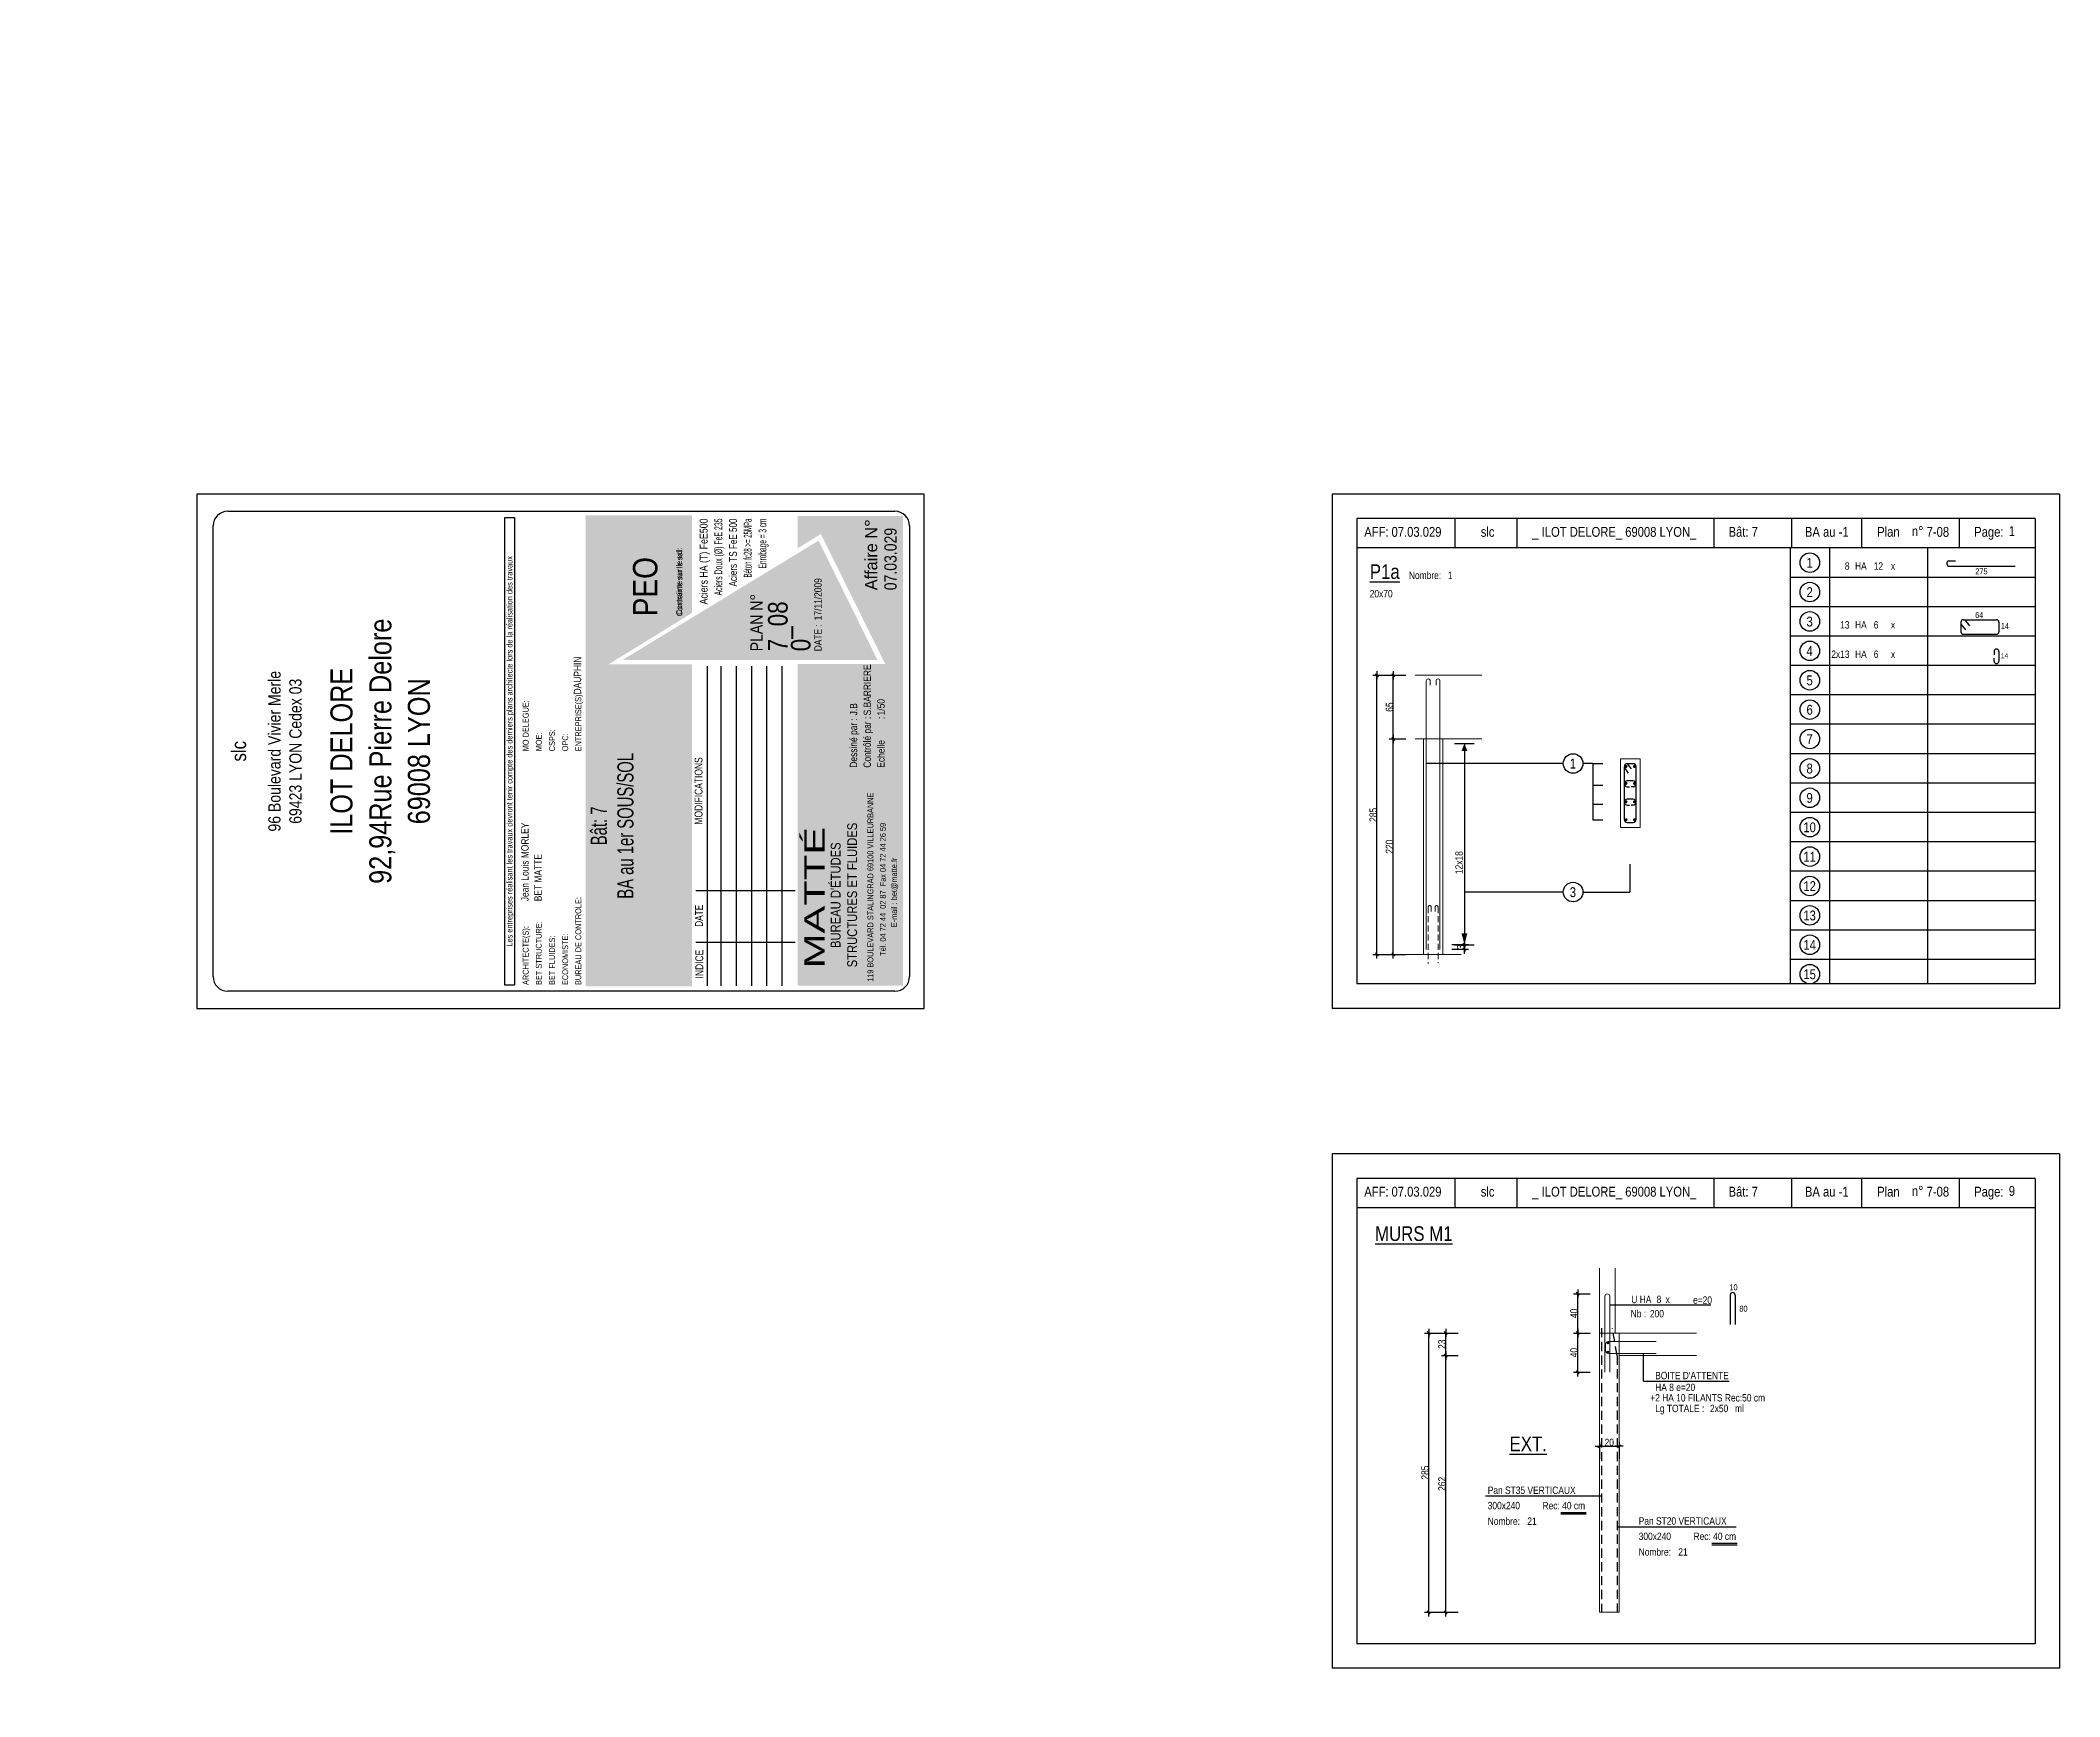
# Model space of a CAD drawing. Header units: metres. Extents: x -9927 to 45032, y -190416 to 12166.
# Drawn here: x -3741 to 382, y -55597 to -52216 of the extents above; entities that cross this region are included whole.
import ezdxf
from ezdxf.enums import TextEntityAlignment as Align

# ---------------------------------------------------------------- set-up
doc = ezdxf.new("R2010")
doc.units = ezdxf.units.M
doc.header["$PDMODE"] = 65
doc.linetypes.add('CACHE2', pattern=[0.1875, 0.125, -0.0625])
doc.layers.add('01_Cad_1', color=5, linetype='Continuous', lineweight=0)
for name, color, linetype in [('01_cartouche', 7, 'Continuous'), ('01_cote_gen', 4, 'Continuous'), ('01_fenetres', 171, 'Continuous'), ('01_linteaux', 3, 'Continuous'), ('01_poch_murs', 251, 'Continuous'), ('01_sem', 42, 'Continuous'), ('01_texte', 230, 'Continuous'), ('AA_COTES', 2, 'Continuous')]:
    doc.layers.add(name, color=color, linetype=linetype)
doc.styles.add('cartouche', font='ARIALN.TTF', dxfattribs={"width": 0.01})
doc.styles.add('STYLE2', font='ARIALN.TTF')
doc.styles.add('stylemattecart', font='ARIALN.TTF')
doc.dimstyles.new('JB25', dxfattribs={"dimscale": 0.1, "dimtxt": 150, "dimasz": 17, "dimexe": 0.1, "dimexo": 0.1, "dimgap": 0.09, "dimtad": 1, "dimdec": 1, "dimlfac": 0.5, "dimdsep": 46, "dimtxsty": 'STYLE2', "dimblk1": 'BOND_G', "dimblk2": 'BOND_D', "dimsah": 1, "dimcen": 1.5, "dimdle": 0.01, "dimse1": 1, "dimse2": 1, "dimclrd": 4, "dimclre": 2, "dimclrt": 5, "dimadec": 0, "dimazin": 0, "dimtfac": 2.333333, "dimtdec": 1, "dimtix": 1, "dimtmove": 2, "dimatfit": 3, "dimldrblk": 'BOND_G', "dimfxl": 1, "dimtolj": 1, "dimtzin": 0, "dimarcsym": 0})

# ---------------------------------------------------------------- blocks, each defined once
blk = doc.blocks.new('cartouche')
at = {"layer": '01_cartouche', "linetype": 'Continuous'}
h = blk.add_hatch(color=9, dxfattribs=at)
h.dxf.hatch_style = 2
h.paths.add_polyline_path([(201.29, 138.27), (9.04, 138.27), (9.04, 94.77), (140.54, 94.77), (140.54, 128.83), (161.5, 94.77), (201.29, 94.77)])
h.paths.add_polyline_path([(19.8, 134.02), (128.42, 134.02), (128.42, 99.69), (19.8, 99.69)], flags=24)
h.paths.add_polyline_path([(165.21, 118.17), (189.01, 118.17), (189.01, 121.77), (165.21, 121.77)], flags=24)
h.paths.add_polyline_path([(165.06, 121.95), (188.85, 121.95), (188.85, 125.55), (165.06, 125.55)], flags=24)
h.paths.add_polyline_path([(164.75, 124.99), (197.04, 124.99), (197.04, 130.47), (164.75, 130.47)], flags=24)
h.paths.add_polyline_path([(164.75, 129.38), (192.99, 129.38), (192.99, 134.86), (164.75, 134.86)], flags=24)
h = blk.add_hatch(color=1, dxfattribs=at)
h.dxf.hatch_style = 2
h.paths.add_polyline_path([(142.31, 123.14), (142.31, 19.11), (190.98, 43.16)])
h.paths.add_polyline_path([(146.22, 52.87), (171.84, 53.08), (171.77, 60.71), (146.16, 60.49)], flags=24)
h.paths.add_polyline_path([(144.69, 40.51), (195.97, 40.77), (195.9, 53.02), (144.63, 52.76)], flags=9)
h = blk.add_hatch(color=8, dxfattribs=at)
h.dxf.hatch_style = 2
h.paths.add_polyline_path([(201, 51.7), (187.86, 51.7), (193.68, 42.22), (140.58, 15.92), (140.58, 51.7), (9.32, 51.7), (9.32, 8.73), (201, 8.73)])
h.paths.add_polyline_path([(169.59, 17.82), (198.01, 17.82), (198.01, 25.58), (169.59, 25.58)], flags=24)
h.paths.add_polyline_path([(10.14, 40.21), (82.44, 40.21), (82.44, 9.41), (10.14, 9.41)], flags=24)
h.paths.add_polyline_path([(14.34, 38.67), (123, 38.67), (123, 50.97), (14.34, 50.97)], flags=24)
h.paths.add_polyline_path([(98.01, 27.1), (109.04, 27.1), (109.04, 33.28), (98.01, 33.28)], flags=24)
h.paths.add_polyline_path([(169.36, 10.06), (198.67, 10.06), (198.67, 17.72), (169.36, 17.72)], flags=24)
h.paths.add_polyline_path([(118.58, 11.01), (129.52, 11.01), (129.52, 17.19), (118.58, 17.19)], flags=24)
h.paths.add_polyline_path([(118.24, 18.53), (129.18, 18.53), (129.18, 24.71), (118.24, 24.71)], flags=24)
h.paths.add_polyline_path([(98.45, 11.06), (110.22, 11.06), (110.22, 17.24), (98.45, 17.24)], flags=24)
h.paths.add_polyline_path([(99.88, 18.73), (110.33, 18.73), (110.33, 24.92), (99.88, 24.92)], flags=24)
h.paths.add_polyline_path([(118.01, 34.5), (128.35, 34.5), (128.35, 40.68), (118.01, 40.68)], flags=24)
h.paths.add_polyline_path([(100.48, 35), (109.87, 35), (109.87, 41.18), (100.48, 41.18)], flags=24)
h.paths.add_polyline_path([(97.54, 42.76), (110.14, 42.76), (110.14, 48.95), (97.54, 48.95)], flags=8)
h.paths.add_polyline_path([(118.28, 42.6), (127.74, 42.6), (127.74, 48.79), (118.28, 48.79)], flags=24)
h.paths.add_polyline_path([(118.47, 26.69), (128.92, 26.69), (128.92, 32.87), (118.47, 32.87)], flags=24)
for p, q in [((210, 297), (0, 297)), ((0, 297), (0, 0)), ((210, 0), (210, 297)), ((0, 0), (210, 0))]:
    blk.add_line(p, q, dxfattribs=at)
at = {"layer": '01_cartouche', "color": 7, "linetype": 'Continuous'}
for p, q in [((13, 290.4), (197, 290.4)), ((7, 12), (7, 284.4)), ((203, 284.4), (203, 58.41)), ((203, 58.41), (203, 12)), ((197, 6), (13, 6))]:
    blk.add_line(p, q, dxfattribs=at)
at = {"layer": '01_cartouche', "color": 7}
for p, q in [((9.57, 171.27), (200.39, 171.27)), ((9.57, 167.28), (9.57, 171.27)), ((200.39, 167.28), (9.57, 167.28)), ((200.39, 171.27), (200.39, 167.28))]:
    blk.add_line(p, q, dxfattribs=at)
at = {"layer": '01_cartouche', "color": 8}
for p, q in [((27.07, 93.32), (27.07, 52.64)), ((48.19, 93.32), (48.19, 52.64)), ((9.29, 88.46), (139.8, 88.46)), ((9.29, 82.88), (139.8, 82.88)), ((9.29, 76.66), (139.8, 76.66)), ((9.29, 70.44), (139.8, 70.44)), ((9.29, 64.22), (139.8, 64.22)), ((9.29, 58), (139.8, 58))]:
    blk.add_line(p, q, dxfattribs=at)
at = {"layer": '01_cartouche', "color": 7, "linetype": 'Continuous'}
for centre, start, end in [((13, 284.4), 90, 180), ((197, 284.4), 0, 90), ((13, 12), 180, 270), ((197, 12), 270, 0)]:
    blk.add_arc(centre, 6, start, end, dxfattribs=at)
at = {"layer": '01_cartouche', "color": 7, "style": 'stylemattecart'}
blk.add_text('Les entreprises réalisant les travaux devront tenir compte des derniers plans architecte lors de la réalisation des travaux', height=2.4, dxfattribs=at).set_placement((104.98, 169.35), align=Align.MIDDLE_CENTER)
at = {"layer": '01_cartouche', "color": 8, "style": 'cartouche'}
for s, p in [('ARCHITECTE(S):', (9.57, 161.54)), ('BET STRUCTURE:', (9.57, 156.19)), ('MO DELEGUE:', (104.98, 161.54)), ('MOE:', (104.98, 156.19)), ('BET FLUIDES:', (9.57, 150.78)), ('CSPS:', (104.98, 150.78)), ('ECONOMISTE:', (9.57, 145.42)), ('BUREAU DE CONTROLE:', (9.57, 140.07)), ('OPC:', (104.98, 145.42)), ('ENTREPRISE(S):', (104.98, 140.07))]:
    blk.add_text(s, height=2.4, dxfattribs=at).set_placement(p)
at = {"layer": '01_cartouche', "color": 7, "style": 'stylemattecart'}
for s, height, p in [('Contrainte sur le sol:', 2.4, (160.09, 98.75)), ('Contrainte sur le sol:', 2.4, (160.7, 98.88)), ('Contrôlé par :', 3, (98.29, 21.79)), ('Dessiné par :', 3, (98.29, 27.4)), ('119 BOULEVARD STALINGRAD 69100 VILLEURBANNE', 2.4, (10.85, 20.77)), ('Tél. 04 72 44  02 87  Fax 04 72 44 26 59', 2.4, (21.47, 15.69)), ('Echelle         :', 3, (98.29, 16.17)), ('E-mail : bet@matte.fr', 2.4, (33.15, 11.11))]:
    blk.add_text(s, height=height, dxfattribs=at).set_placement(p)
for s, height, width, p, p2 in [('INDICE', 3.2, 0.941138, (12.26, 90.26), (23.95, 90.26)), ('DATE', 3.2, 0.922192, (33.32, 90.4), (42.33, 90.4)), ('MODIFICATIONS', 3.2, 0.943218, (75.07, 90.56), (102.54, 90.56)), ('Aciers HA (T) FeE500', 3.2, 0.978863, (164.93, 88.47), (200.02, 88.47)), ('Aciers Doux (Ø) FeE 235', 3.2, 0.76709, (168.61, 82.47), (200.02, 82.47)), ('Aciers TS FeE 500', 3.2, 0.901377, (172.29, 76.47), (200.02, 76.47)), ('Béton fc28 >= 25MPa', 3.2, 0.678142, (175.97, 70.47), (200.02, 70.47)), ('Enrobage = 3 cm', 3.2, 0.726904, (179.65, 64.47), (200.02, 64.47)), ('Affaire N°', 5, 1.15762, (170.75, 19.2), (199.77, 19.2))]:
    blk.add_text(s, height=height, dxfattribs=dict(at, width=width)).set_placement(p, p2, align=Align.FIT)
at = {"layer": '01_cartouche', "color": 255, "style": 'stylemattecart'}
for s, height, p in [('PLAN N°', 5, (145.81, 66)), ('DATE :', 3, (145.81, 41.88)), ("BUREAU D'ÉTUDES", 4, (24.67, 34.17)), ('STRUCTURES ET FLUIDES', 4, (16.78, 27.43))]:
    blk.add_text(s, height=height, dxfattribs=at).set_placement(p)
at = {"layer": '01_cartouche', "color": 255, "style": 'stylemattecart', "width": 1.812358}
blk.add_text('MATTÉ', height=8.2, dxfattribs=at).set_placement((16.39, 40.72), (74.09, 40.72), align=Align.FIT)
at = {"layer": '01_cartouche', "color": 7, "style": 'stylemattecart'}
for tag, height, p in [('NOMCLIENT', 6, (105, 279.92)), ('ADRESSE1CLIENT', 5, (105, 265.34)), ('ADRESSE2CLIENT', 5, (104.99, 256.77)), ('NOMAFFAIRE1', 9, (104.99, 237.97)), ('NOMAFFAIRE2', 9, (104.99, 222.09)), ('NOMAFFAIRE3', 9, (104.98, 206.35)), ('ADRESSE2AFFAIRE', 4, (104.98, 179.38)), ('ADRESSE1AFFAIRE', 4, (104.98, 186.2)), ('INDICE-A', 3, (18.18, 85.67)), ('DATE-A', 3, (37.63, 85.67)), ('INDICE-C', 3, (18.18, 73.87)), ('INDICE-B', 3, (18.18, 80.1)), ('DATE-C', 3, (37.63, 73.87)), ('DATE-B', 3, (37.63, 80.1)), ('INDICE-D', 3, (18.18, 67.65)), ('DATE-D', 3, (37.63, 67.65)), ('INDICE-E', 3, (18.18, 61.43)), ('DATE-E', 3, (37.63, 61.43)), ('INDICE-F', 3, (18.18, 55.21)), ('DATE-F', 3, (37.63, 55.21))]:
    blk.add_attdef(tag, text='', height=height, dxfattribs=at).set_placement(p, align=Align.MIDDLE_CENTER)
for tag, height, p in [('NOMARCHI', 3, (43.77, 160.66)), ('BETSTRUCTURE', 3, (43.77, 155.31)), ('MODEL', 3, (128.21, 160.66)), ('MOE', 3, (128.21, 155.31)), ('BETFLUIDES', 3, (43.77, 149.9)), ('ECONOMISTE', 3, (43.77, 144.54)), ('OPC', 3, (128.21, 144.54)), ('CSPS', 3, (128.21, 149.9)), ('BDC', 3, (43.77, 139.19)), ('NOMENTREPRISE', 3, (128.21, 139.19)), ('NUMBAT', 5.4, (160.09, 122.94)), ('PHASE', 10, (160.09, 105.94)), ('CONT-SOL', 2.4, (186, 98.05)), ('NOMDESS', 3, (119.64, 26.46)), ('NOMING', 3, (119.64, 20.85)), ('ECH', 3, (119.64, 15.27)), ('NUMAFF', 5, (170.73, 9.78))]:
    blk.add_attdef(tag, text='', height=height, dxfattribs=at).set_placement(p, align=Align.BOTTOM_LEFT)
at = {"layer": '01_cartouche', "color": 7, "style": 'stylemattecart', "width": 0.8}
for tag, p in [('TITRTEPLAN1', (74.54, 132.91)), ('TITRTEPLAN2', (74.54, 122.03)), ('TITRTEPLAN3', (74.54, 111.2)), ('TITRTEPLAN4', (74.54, 100.28))]:
    blk.add_attdef(tag, text='', height=6.6, dxfattribs=at).set_placement(p, align=Align.MIDDLE_CENTER)
at = {"layer": '01_cartouche', "color": 7, "style": 'stylemattecart'}
for tag, p in [('MODIF-A', (49.48, 85.67)), ('MODIF-B', (49.48, 80.1)), ('MODIF-C', (49.48, 73.87)), ('MODIF-D', (49.48, 67.65)), ('MODIF-E', (49.48, 61.43)), ('MODIF-F', (49.48, 55.21))]:
    blk.add_attdef(tag, text='', height=3, dxfattribs=at).set_placement(p, align=Align.MIDDLE_LEFT)
at = {"layer": '01_cartouche', "color": 255, "style": 'stylemattecart'}
for tag, height, p in [('N°PLAN', 8, (145.81, 53.39)), ('IND-PLAN', 8, (145.81, 44.06)), ('DATEPLAN', 3, (158.46, 40.99))]:
    blk.add_attdef(tag, text='', height=height, dxfattribs=at).set_placement(p, align=Align.BOTTOM_LEFT)
blk = doc.blocks.new('BOND_G')
at = {"layer": 'AA_COTES', "color": 0}
for p, q in [((5, 0), (-5, 0)), ((1.8, 1.8), (-1.8, -1.8)), ((0, -5), (0, 15))]:
    blk.add_line(p, q, dxfattribs=at)
blk = doc.blocks.new('BOND_D')
at = {"layer": 'AA_COTES', "color": 0}
for p, q in [((5, 0), (-5, 0)), ((-1.8, -1.8), (1.8, 1.8)), ((0, 5), (0, -15))]:
    blk.add_line(p, q, dxfattribs=at)
blk = doc.blocks.new('*D560')
at = {"layer": '01_cote_gen', "color": 4, "linetype": 'Continuous', "lineweight": -2, "transparency": 16777216}
blk.add_line((-1012.2, -54080.1), (-1012.2, -53513.5), dxfattribs=at)
at = {"layer": 'DEFPOINTS', "color": 0, "linetype": 'Continuous', "lineweight": 0, "transparency": 16777216}
for p in [(-1012.2, -53511.8), (-877.5, -53511.8), (-917.5, -54081.8)]:
    blk.add_point(p, dxfattribs=at)
at = {"layer": '01_cote_gen', "color": 4, "linetype": 'Continuous', "lineweight": -2, "transparency": 16777216, "xscale": 1.7, "yscale": 1.7, "zscale": 1.7}
for name, p, rotation in [('BOND_D', (-1012.2, -53511.8), 90), ('BOND_G', (-1012.2, -54081.8), 270)]:
    blk.add_blockref(name, p, dxfattribs=dict(at, rotation=rotation))
at = {"layer": '01_cote_gen', "color": 5, "linetype": 'Continuous', "lineweight": 0, "transparency": 16777216, "insert": (-1019.9, -53796.8), "char_height": 15, "attachment_point": 5, "rotation": 90, "style": 'STYLE2'}
blk.add_mtext('\\A1;285', dxfattribs=at)
blk = doc.blocks.new('*D561')
at = {"layer": '01_cote_gen', "color": 4, "linetype": 'Continuous', "lineweight": -2, "transparency": 16777216}
blk.add_line((-979, -53640.1), (-979, -53513.5), dxfattribs=at)
at = {"layer": 'DEFPOINTS', "color": 0, "linetype": 'Continuous', "lineweight": 0, "transparency": 16777216}
for p in [(-979, -53511.8), (-830.8, -53511.8), (-821.7, -53641.8)]:
    blk.add_point(p, dxfattribs=at)
at = {"layer": '01_cote_gen', "color": 4, "linetype": 'Continuous', "lineweight": -2, "transparency": 16777216, "xscale": 1.7, "yscale": 1.7, "zscale": 1.7}
for name, p, rotation in [('BOND_D', (-979, -53511.8), 90), ('BOND_G', (-979, -53641.8), 270)]:
    blk.add_blockref(name, p, dxfattribs=dict(at, rotation=rotation))
at = {"layer": '01_cote_gen', "color": 5, "linetype": 'Continuous', "lineweight": 0, "transparency": 16777216, "insert": (-986.7, -53576.8), "char_height": 15, "attachment_point": 5, "rotation": 90, "style": 'STYLE2'}
blk.add_mtext('\\A1;65', dxfattribs=at)
blk = doc.blocks.new('*D562')
at = {"layer": '01_cote_gen', "color": 4, "linetype": 'Continuous', "lineweight": -2, "transparency": 16777216}
blk.add_line((-979, -54080.1), (-979, -53643.5), dxfattribs=at)
at = {"layer": 'DEFPOINTS', "color": 0, "linetype": 'Continuous', "lineweight": 0, "transparency": 16777216}
for p in [(-979, -53641.8), (-970.5, -53641.8), (-960.9, -54081.8)]:
    blk.add_point(p, dxfattribs=at)
at = {"layer": '01_cote_gen', "color": 4, "linetype": 'Continuous', "lineweight": -2, "transparency": 16777216, "xscale": 1.7, "yscale": 1.7, "zscale": 1.7}
for name, p, rotation in [('BOND_D', (-979, -53641.8), 90), ('BOND_G', (-979, -54081.8), 270)]:
    blk.add_blockref(name, p, dxfattribs=dict(at, rotation=rotation))
at = {"layer": '01_cote_gen', "color": 5, "linetype": 'Continuous', "lineweight": 0, "transparency": 16777216, "insert": (-986.7, -53861.8), "char_height": 15, "attachment_point": 5, "rotation": 90, "style": 'STYLE2'}
blk.add_mtext('\\A1;220', dxfattribs=at)
blk = doc.blocks.new('*D563')
at = {"layer": '01_cote_gen', "color": 4, "linetype": 'Continuous', "lineweight": -2, "transparency": 16777216}
blk.add_line((-833.6, -54063.5), (-833.6, -54070.1), dxfattribs=at)
at = {"layer": 'DEFPOINTS', "color": 0, "linetype": 'Continuous', "lineweight": 0, "transparency": 16777216}
for p in [(-883.5, -54071.8), (-840.4, -54061.8), (-833.6, -54071.8)]:
    blk.add_point(p, dxfattribs=at)
at = {"layer": '01_cote_gen', "color": 4, "linetype": 'Continuous', "lineweight": -2, "transparency": 16777216, "xscale": 1.7, "yscale": 1.7, "zscale": 1.7}
for name, p, rotation in [('BOND_G', (-833.6, -54061.8), 90), ('BOND_D', (-833.6, -54071.8), 270)]:
    blk.add_blockref(name, p, dxfattribs=dict(at, rotation=rotation))
at = {"layer": '01_cote_gen', "color": 5, "linetype": 'Continuous', "lineweight": 0, "transparency": 16777216, "insert": (-841.3, -54066.8), "char_height": 15, "attachment_point": 5, "rotation": 90, "style": 'STYLE2'}
blk.add_mtext('\\A1;3', dxfattribs=at)
blk = doc.blocks.new('*D585')
at = {"layer": '01_cote_gen', "color": 4, "linetype": 'Continuous', "lineweight": -2, "transparency": 16777216}
blk.add_line((-602.3, -54852.8), (-602.3, -54776.2), dxfattribs=at)
at = {"layer": 'DEFPOINTS', "color": 0, "linetype": 'Continuous', "lineweight": 0, "transparency": 16777216}
for p in [(-602.3, -54774.5), (-514.7, -54774.5), (-518.7, -54854.5)]:
    blk.add_point(p, dxfattribs=at)
at = {"layer": '01_cote_gen', "color": 4, "linetype": 'Continuous', "lineweight": -2, "transparency": 16777216, "xscale": 1.7, "yscale": 1.7, "zscale": 1.7}
for name, p, rotation in [('BOND_D', (-602.3, -54774.5), 90), ('BOND_G', (-602.3, -54854.5), 270)]:
    blk.add_blockref(name, p, dxfattribs=dict(at, rotation=rotation))
at = {"layer": '01_cote_gen', "color": 5, "linetype": 'Continuous', "lineweight": 0, "transparency": 16777216, "insert": (-610, -54814.5), "char_height": 15, "attachment_point": 5, "rotation": 90, "style": 'STYLE2'}
blk.add_mtext('\\A1;40', dxfattribs=at)
blk = doc.blocks.new('*D586')
at = {"layer": '01_cote_gen', "color": 4, "linetype": 'Continuous', "lineweight": -2, "transparency": 16777216}
blk.add_line((-871.8, -54898.8), (-871.8, -54856.2), dxfattribs=at)
at = {"layer": 'DEFPOINTS', "color": 0, "linetype": 'Continuous', "lineweight": 0, "transparency": 16777216}
for p in [(-871.8, -54854.5), (-758.4, -54854.5), (-758.4, -54900.5)]:
    blk.add_point(p, dxfattribs=at)
at = {"layer": '01_cote_gen', "color": 4, "linetype": 'Continuous', "lineweight": -2, "transparency": 16777216, "xscale": 1.7, "yscale": 1.7, "zscale": 1.7}
for name, p, rotation in [('BOND_D', (-871.8, -54854.5), 90), ('BOND_G', (-871.8, -54900.5), 270)]:
    blk.add_blockref(name, p, dxfattribs=dict(at, rotation=rotation))
at = {"layer": '01_cote_gen', "color": 5, "linetype": 'Continuous', "lineweight": 0, "transparency": 16777216, "insert": (-879.5, -54877.5), "char_height": 15, "attachment_point": 5, "rotation": 90, "style": 'STYLE2'}
blk.add_mtext('\\A1;23', dxfattribs=at)
blk = doc.blocks.new('*D587')
at = {"layer": '01_cote_gen', "color": 4, "linetype": 'Continuous', "lineweight": -2, "transparency": 16777216}
blk.add_line((-871.8, -55422.8), (-871.8, -54902.2), dxfattribs=at)
at = {"layer": 'DEFPOINTS', "color": 0, "linetype": 'Continuous', "lineweight": 0, "transparency": 16777216}
for p in [(-871.8, -54900.5), (-430.5, -54900.5), (-501.4, -55424.5)]:
    blk.add_point(p, dxfattribs=at)
at = {"layer": '01_cote_gen', "color": 4, "linetype": 'Continuous', "lineweight": -2, "transparency": 16777216, "xscale": 1.7, "yscale": 1.7, "zscale": 1.7}
for name, p, rotation in [('BOND_D', (-871.8, -54900.5), 90), ('BOND_G', (-871.8, -55424.5), 270)]:
    blk.add_blockref(name, p, dxfattribs=dict(at, rotation=rotation))
at = {"layer": '01_cote_gen', "color": 5, "linetype": 'Continuous', "lineweight": 0, "transparency": 16777216, "insert": (-879.5, -55162.5), "char_height": 15, "attachment_point": 5, "rotation": 90, "style": 'STYLE2'}
blk.add_mtext('\\A1;262', dxfattribs=at)
blk = doc.blocks.new('*D588')
at = {"layer": '01_cote_gen', "color": 4, "linetype": 'Continuous', "lineweight": -2, "transparency": 16777216}
blk.add_line((-556.3, -55085.7), (-519.7, -55085.7), dxfattribs=at)
at = {"layer": 'DEFPOINTS', "color": 0, "linetype": 'Continuous', "lineweight": 0, "transparency": 16777216}
for p in [(-558, -55032.6), (-518, -55032.6), (-518, -55085.7)]:
    blk.add_point(p, dxfattribs=at)
at = {"layer": '01_cote_gen', "color": 4, "linetype": 'Continuous', "lineweight": -2, "transparency": 16777216, "xscale": 1.7, "yscale": 1.7, "zscale": 1.7, "rotation": 180}
blk.add_blockref('BOND_G', (-558, -55085.7), dxfattribs=at)
at = {"layer": '01_cote_gen', "color": 4, "linetype": 'Continuous', "lineweight": -2, "transparency": 16777216, "xscale": 1.7, "yscale": 1.7, "zscale": 1.7}
blk.add_blockref('BOND_D', (-518, -55085.7), dxfattribs=at)
at = {"layer": '01_cote_gen', "color": 5, "linetype": 'Continuous', "lineweight": 0, "transparency": 16777216, "insert": (-538, -55078), "char_height": 15, "attachment_point": 5, "style": 'STYLE2'}
blk.add_mtext('\\A1;20', dxfattribs=at)
blk = doc.blocks.new('*D589')
at = {"layer": '01_cote_gen', "color": 4, "linetype": 'Continuous', "lineweight": -2, "transparency": 16777216}
blk.add_line((-602.3, -54932.9), (-602.3, -54856.2), dxfattribs=at)
at = {"layer": 'DEFPOINTS', "color": 0, "linetype": 'Continuous', "lineweight": 0, "transparency": 16777216}
for p in [(-602.3, -54854.5), (-543.1, -54854.5), (-547, -54934.6)]:
    blk.add_point(p, dxfattribs=at)
at = {"layer": '01_cote_gen', "color": 4, "linetype": 'Continuous', "lineweight": -2, "transparency": 16777216, "xscale": 1.7, "yscale": 1.7, "zscale": 1.7}
for name, p, rotation in [('BOND_D', (-602.3, -54854.5), 90), ('BOND_G', (-602.3, -54934.6), 270)]:
    blk.add_blockref(name, p, dxfattribs=dict(at, rotation=rotation))
at = {"layer": '01_cote_gen', "color": 5, "linetype": 'Continuous', "lineweight": 0, "transparency": 16777216, "insert": (-610, -54894.5), "char_height": 15, "attachment_point": 5, "rotation": 90, "style": 'STYLE2'}
blk.add_mtext('\\A1;40', dxfattribs=at)
blk = doc.blocks.new('*D584')
at = {"layer": '01_cote_gen', "color": 4, "linetype": 'Continuous', "lineweight": -2, "transparency": 16777216}
blk.add_line((-906.4, -55422.8), (-906.4, -54856.2), dxfattribs=at)
at = {"layer": 'DEFPOINTS', "color": 0, "linetype": 'Continuous', "lineweight": 0, "transparency": 16777216}
for p in [(-906.4, -54854.5), (-846.3, -54854.5), (-558, -55424.5)]:
    blk.add_point(p, dxfattribs=at)
at = {"layer": '01_cote_gen', "color": 4, "linetype": 'Continuous', "lineweight": -2, "transparency": 16777216, "xscale": 1.7, "yscale": 1.7, "zscale": 1.7}
for name, p, rotation in [('BOND_D', (-906.4, -54854.5), 90), ('BOND_G', (-906.4, -55424.5), 270)]:
    blk.add_blockref(name, p, dxfattribs=dict(at, rotation=rotation))
at = {"layer": '01_cote_gen', "color": 5, "linetype": 'Continuous', "lineweight": 0, "transparency": 16777216, "insert": (-914, -55139.5), "char_height": 15, "attachment_point": 5, "rotation": 90, "style": 'STYLE2'}
blk.add_mtext('\\A1;285', dxfattribs=at)
blk = doc.blocks.new('*D1674')
at = {"layer": '01_poch_murs', "color": 4, "lineweight": -2, "transparency": 16777216}
blk.add_line((-3731, 82.3), (-3704.4, 82.3), dxfattribs=at)
at = {"layer": 'DEFPOINTS', "color": 0, "lineweight": 0, "transparency": 16777216}
for p in [(-3702.7, 82.3), (-3732.7, 0), (-3702.7, -169936.7)]:
    blk.add_point(p, dxfattribs=at)
at = {"layer": '01_poch_murs', "color": 4, "lineweight": -2, "transparency": 16777216, "xscale": 1.7, "yscale": 1.7, "zscale": 1.7, "rotation": 180}
blk.add_blockref('BOND_G', (-3732.7, 82.3), dxfattribs=at)
at = {"layer": '01_poch_murs', "color": 4, "lineweight": -2, "transparency": 16777216, "xscale": 1.7, "yscale": 1.7, "zscale": 1.7}
blk.add_blockref('BOND_D', (-3702.7, 82.3), dxfattribs=at)
at = {"layer": '01_poch_murs', "color": 5, "transparency": 16777216, "insert": (-3717.7, 90), "char_height": 15, "attachment_point": 5, "style": 'STYLE2'}
blk.add_mtext('\\A1;15', dxfattribs=at)
blk = doc.blocks.new('*D1681')
at = {"layer": '01_poch_murs', "color": 4, "lineweight": -2, "transparency": 16777216}
blk.add_line((-184.6, 82.3), (-158, 82.3), dxfattribs=at)
at = {"layer": 'DEFPOINTS', "color": 0, "lineweight": 0, "transparency": 16777216}
for p in [(-156.3, 82.3), (-186.3, 0), (-156.3, -170313.1)]:
    blk.add_point(p, dxfattribs=at)
at = {"layer": '01_poch_murs', "color": 4, "lineweight": -2, "transparency": 16777216, "xscale": 1.7, "yscale": 1.7, "zscale": 1.7, "rotation": 180}
blk.add_blockref('BOND_G', (-186.3, 82.3), dxfattribs=at)
at = {"layer": '01_poch_murs', "color": 4, "lineweight": -2, "transparency": 16777216, "xscale": 1.7, "yscale": 1.7, "zscale": 1.7}
blk.add_blockref('BOND_D', (-156.3, 82.3), dxfattribs=at)
at = {"layer": '01_poch_murs', "color": 5, "transparency": 16777216, "insert": (-171.3, 90), "char_height": 15, "attachment_point": 5, "style": 'STYLE2'}
blk.add_mtext('\\A1;15', dxfattribs=at)

msp = doc.modelspace()

# ---------------------------------------------------------------- linework, layer by layer
at = {"layer": '01_Cad_1', "ltscale": 5}
msp.add_line((-3421.57, -54191.96), (-1936.57, -54191.96), dxfattribs=at)
at = {"layer": '01_cote_gen', "color": 2, "linetype": 'CACHE2', "lineweight": 0, "ltscale": 100}
for p, q in [((-907.52, -53984.84), (-907.52, -54100.41)), ((-901.52, -53984.84), (-901.52, -53993.82)), ((-893.52, -53984.84), (-893.52, -53993.82)), ((-887.52, -53984.84), (-887.52, -54099.56))]:
    msp.add_line(p, q, dxfattribs=at)
at = {"layer": '01_cote_gen', "linetype": 'Continuous', "lineweight": 0}
for p, q in [((-705.27, -55246.19), (-705.27, -55246.19)), ((-396.97, -55308.92), (-396.97, -55308.92))]:
    msp.add_line(p, q, dxfattribs=at)
at = {"layer": '01_cote_gen', "color": 2, "linetype": 'CACHE2', "lineweight": 0, "ltscale": 100}
for centre in [(-904.52, -53984.84), (-890.52, -53984.84)]:
    msp.add_arc(centre, 3, 0, 180, dxfattribs=at)
at = {"layer": '01_fenetres', "ltscale": 30}
for p, q in [((-1053.41, -53191.96), (-1053.41, -54141.96)), ((-1053.41, -53191.96), (-1053.41, -54141.96)), ((-1053.41, -53191.96), (-1053.41, -54141.96)), ((331.59, -53191.96), (-1053.41, -53191.96)), ((-853.41, -53191.96), (-853.41, -53251.96)), ((-726.92, -53191.96), (-726.92, -53251.96)), ((-324.14, -53191.96), (-324.14, -53251.96)), ((-165.73, -53191.96), (-165.73, -53251.96)), ((-22.54, -53251.96), (-22.54, -53191.96)), ((177.46, -53251.96), (177.46, -53191.96)), ((331.59, -53191.96), (331.59, -54141.96)), ((331.59, -53251.96), (-1053.41, -53251.96)), ((331.59, -54141.96), (-1053.41, -54141.96)), ((-1053.41, -54538.84), (-1053.41, -55488.84)), ((331.59, -54538.84), (-1053.41, -54538.84)), ((-853.41, -54538.84), (-853.41, -54598.84)), ((-726.92, -54538.84), (-726.92, -54598.84)), ((-324.14, -54538.84), (-324.14, -54598.84)), ((-165.73, -54538.84), (-165.73, -54598.84)), ((-22.54, -54598.84), (-22.54, -54538.84)), ((177.46, -54598.84), (177.46, -54538.84)), ((331.59, -54538.84), (331.59, -55488.84)), ((331.59, -54598.84), (-1053.41, -54598.84)), ((331.59, -55488.84), (-1053.41, -55488.84))]:
    msp.add_line(p, q, dxfattribs=at)
at = {"layer": '01_linteaux', "linetype": 'Continuous'}
for p, q in [((155.13, -53278.21), (168.87, -53278.21)), ((156.36, -53289.19), (290.67, -53289.19)), ((180.04, -53403.49), (180.04, -53423.1)), ((180.04, -53407.63), (189.23, -53418.96)), ((185.04, -53398.49), (252.62, -53398.49)), ((185.04, -53428.1), (252.62, -53428.1)), ((187.73, -53398.49), (197.71, -53410.8)), ((257.62, -53403.49), (257.62, -53423.1)), ((247.62, -53463.49), (247.62, -53469.86)), ((257.62, -53463.49), (257.62, -53483.1)), ((247.62, -53483.1), (247.62, -53477.25)), ((-291.03, -54777.02), (-291.03, -54836.91)), ((-286.03, -54772.02), (-286.03, -54772.02)), ((-281.03, -54777.02), (-281.03, -54836.91))]:
    msp.add_line(p, q, dxfattribs=at)
for centre, start, end in [((156.24, -53283.09), 102.77382, 192.77382), ((156.36, -53284.19), 180, 270), ((185.04, -53403.49), 90, 180), ((185.04, -53423.1), 180, 270), ((252.62, -53403.49), 0, 90), ((252.62, -53423.1), 270, 0), ((252.62, -53463.49), 90, 180), ((252.62, -53463.49), 0, 90), ((252.62, -53483.1), 180, 270), ((252.62, -53483.1), 270, 0), ((-286.03, -54777.02), 90, 180), ((-286.03, -54777.02), 0, 90)]:
    msp.add_arc(centre, 5, start, end, dxfattribs=at)
at = {"layer": '01_sem', "color": 2, "lineweight": 0, "ltscale": 7}
for p, q in [((-917.52, -53511.84), (-933.95, -53511.84)), ((-798.34, -53511.84), (-917.52, -53511.84)), ((-911.52, -53523.44), (-911.52, -54071.84)), ((-903.52, -53523.44), (-903.52, -53531.85)), ((-891.52, -53523.44), (-891.52, -53531.85)), ((-883.52, -53523.44), (-883.52, -54071.84)), ((-917.52, -53641.84), (-933.95, -53641.84)), ((-917.52, -53641.84), (-917.52, -54081.84)), ((-798.34, -53641.84), (-917.52, -53641.84)), ((-877.52, -53641.84), (-877.52, -54081.84)), ((-515.1, -53822.42), (-515.1, -53682.42)), ((-475.1, -53682.42), (-515.1, -53682.42)), ((-515.1, -53822.42), (-515.1, -53682.42)), ((-475.1, -53682.42), (-515.1, -53682.42)), ((-475.1, -53822.42), (-475.1, -53682.42)), ((-515.1, -53822.42), (-475.1, -53822.42)), ((-515.1, -53822.42), (-475.1, -53822.42)), ((-839.97, -54081.84), (-973.25, -54081.84)), ((-557.96, -54721.82), (-557.96, -55424.5)), ((-525.96, -54721.82), (-525.96, -54854.5)), ((-546.96, -54779.5), (-546.96, -54934.56)), ((-536.96, -54779.5), (-536.96, -54934.56)), ((-557.96, -54854.5), (-359.53, -54854.5)), ((-539.71, -54872.05), (-441.96, -54872.05)), ((-517.96, -54854.5), (-517.96, -55424.5)), ((-545.71, -54878.05), (-545.71, -54890.05)), ((-539.71, -54896.05), (-441.96, -54896.05)), ((-517.96, -54900.5), (-359.53, -54900.5)), ((-517.96, -55424.5), (-557.96, -55424.5))]:
    msp.add_line(p, q, dxfattribs=at)
at = {"layer": '01_sem', "color": 2, "lineweight": 0, "ltscale": 7, "const_width": 2.5, "flags": 128}
for points in [[(-541.83, -54874.88, 1), (-539.33, -54874.88, 1)], [(-541.83, -54893.22, -1), (-539.33, -54893.22, -1)]]:
    msp.add_lwpolyline(points, format="xyb", close=True, dxfattribs=at)
at = {"layer": '01_sem', "color": 2, "lineweight": 0, "ltscale": 7}
for centre, radius, start, end in [((-907.52, -53523.44), 4, 0, 180), ((-887.52, -53523.44), 4, 0, 180), ((-541.96, -54779.5), 5, 0, 180), ((-539.71, -54878.05), 6, 90, 180), ((-539.71, -54890.05), 6, 180, 270)]:
    msp.add_arc(centre, radius, start, end, dxfattribs=at)
at = {"layer": '01_texte', "ltscale": 30}
for p, q in [((381.59, -53141.96), (-1103.41, -53141.96)), ((-1103.41, -53141.96), (-1103.41, -54191.96)), ((381.59, -53141.96), (381.59, -54191.96)), ((381.59, -53141.96), (381.59, -54191.96)), ((-168.41, -53251.96), (-168.41, -54141.96)), ((-88.41, -53251.96), (-88.41, -54141.96)), ((111.59, -53251.96), (111.59, -54141.96)), ((331.59, -53311.96), (-168.41, -53311.96)), ((331.59, -53371.96), (-168.41, -53371.96)), ((331.59, -53431.96), (-168.41, -53431.96)), ((331.59, -53491.96), (-168.41, -53491.96)), ((331.59, -53551.96), (-168.41, -53551.96)), ((331.59, -53611.96), (-168.41, -53611.96)), ((-853.78, -53651.13), (-813.47, -53651.13)), ((-833.62, -53651.13), (-833.62, -54068.72)), ((331.59, -53671.96), (-168.41, -53671.96)), ((-507.1, -53806.42), (-507.1, -53698.42)), ((-507.1, -53700.97), (-499.1, -53711.7)), ((-489.1, -53692.42), (-501.1, -53692.42)), ((-501.1, -53692.42), (-493.1, -53703.14)), ((-483.1, -53806.42), (-483.1, -53698.42)), ((-489.1, -53727.36), (-501.1, -53727.36)), ((-501.1, -53739.36), (-496.92, -53739.36)), ((-489.1, -53739.36), (-493.29, -53739.36)), ((331.59, -53731.96), (-168.41, -53731.96)), ((-489.1, -53765.04), (-501.1, -53765.04)), ((-501.1, -53777.04), (-496.92, -53777.04)), ((-489.1, -53777.04), (-493.29, -53777.04)), ((331.59, -53791.96), (-168.41, -53791.96)), ((-501.1, -53812.42), (-489.1, -53812.42)), ((331.59, -53851.96), (-168.41, -53851.96)), ((331.59, -53911.96), (-168.41, -53911.96)), ((331.59, -53971.96), (-168.41, -53971.96)), ((331.59, -54031.96), (-168.41, -54031.96)), ((-853.78, -54061.84), (-813.47, -54061.84)), ((331.59, -54091.96), (-168.41, -54091.96)), ((381.59, -54191.96), (-1103.41, -54191.96)), ((381.59, -54488.84), (-1103.41, -54488.84)), ((-1103.41, -54488.84), (-1103.41, -55538.84)), ((381.59, -54488.84), (381.59, -55538.84)), ((381.59, -54488.84), (381.59, -55538.84)), ((-536.96, -54797.27), (-330.29, -54797.27)), ((381.59, -55538.84), (-1103.41, -55538.84))]:
    msp.add_line(p, q, dxfattribs=at)
at = {"layer": '01_texte'}
for p, q in [((-631.79, -53691.93), (-911.52, -53691.93)), ((-571.32, -53691.93), (-591.79, -53691.93)), ((-571.32, -53691.93), (-571.32, -53806.91)), ((-571.32, -53691.93), (-551.31, -53691.93)), ((-571.32, -53736.21), (-551.31, -53736.21)), ((-571.32, -53774.9), (-551.31, -53774.9)), ((-571.32, -53806.91), (-551.31, -53806.91)), ((-495.89, -53897.35), (-495.89, -53954.37)), ((-631.79, -53954.37), (-833.62, -53954.37)), ((-591.79, -53954.37), (-495.89, -53954.37)), ((-467.87, -54952.78), (-467.87, -54896.05)), ((-467.87, -54952.78), (-293.08, -54952.78)), ((-790.63, -55187.12), (-553.96, -55187.12)), ((-584.81, -55221.3), (-636.57, -55221.3)), ((-584.81, -55224.6), (-636.57, -55224.6)), ((-521.96, -55249.85), (-278.96, -55249.85)), ((-276.52, -55284.03), (-328.27, -55284.03)), ((-276.52, -55287.34), (-328.27, -55287.34))]:
    msp.add_line(p, q, dxfattribs=at)
at = {"layer": '01_texte', "color": 2, "linetype": 'CACHE2', "ltscale": 150}
for p, q in [((-553.96, -54844.5), (-553.96, -55424.5)), ((-521.96, -54900.5), (-531.36, -54844.69)), ((-521.96, -54900.5), (-521.96, -55424.5))]:
    msp.add_line(p, q, dxfattribs=at)
at = {"layer": '01_texte', "ltscale": 30, "const_width": 3, "flags": 128}
for points in [[(-502.17, -53698.12, -1), (-505.17, -53698.12, -1)], [(-488.04, -53698.12, 1), (-485.04, -53698.12, 1)], [(-502.17, -53732.55, 1), (-505.17, -53732.55, 1)], [(-488.04, -53732.55, -1), (-485.04, -53732.55, -1)], [(-502.17, -53770.23, 1), (-505.17, -53770.23, 1)], [(-488.04, -53770.23, -1), (-485.04, -53770.23, -1)], [(-502.17, -53806.72, 1), (-505.17, -53806.72, 1)], [(-488.04, -53806.72, -1), (-485.04, -53806.72, -1)]]:
    msp.add_lwpolyline(points, format="xyb", close=True, dxfattribs=at)
at = {"layer": '01_texte'}
for centre in [(-128.41, -53281.96), (-128.41, -53341.96), (-128.41, -53401.96), (-128.41, -53461.96), (-128.41, -53521.96), (-128.41, -53581.96), (-128.41, -53641.96), (-611.79, -53691.93), (-128.41, -53701.96), (-128.41, -53761.96), (-128.41, -53821.96), (-128.41, -53881.96), (-128.41, -53941.96), (-611.79, -53954.37), (-128.41, -54001.96), (-128.41, -54061.96), (-128.41, -54121.96)]:
    msp.add_circle(centre, 20, dxfattribs=at)
at = {"layer": '01_texte', "ltscale": 30}
for centre, start, end in [((-501.1, -53698.42), 90.00091, 180), ((-489.1, -53698.42), 0, 90.00091), ((-501.1, -53733.36), 90.00091, 180), ((-501.1, -53733.36), 180, 269.99909), ((-489.1, -53733.36), 0, 90.00091), ((-489.1, -53733.36), 269.99909, 360), ((-501.1, -53771.04), 90.00091, 180), ((-501.1, -53771.04), 180, 269.99909), ((-489.1, -53771.04), 0, 90.00091), ((-489.1, -53771.04), 269.99909, 360), ((-501.1, -53806.42), 180, 270), ((-489.1, -53806.42), 270, 0)]:
    msp.add_arc(centre, 6, start, end, dxfattribs=at)
for points in [[(-833.62, -53651.13), (-839.53, -53666.2), (-833.62, -53666.2)], [(-833.62, -53651.13), (-827.72, -53666.2), (-833.62, -53666.2)], [(-833.62, -54061.84), (-839.53, -54038.77), (-833.62, -54038.77)], [(-833.62, -54061.84), (-827.72, -54038.77), (-833.62, -54038.77)]]:
    msp.add_solid(points, dxfattribs=at)

# ---------------------------------------------------------------- block references
at = {"layer": '01_Cad_1', "xscale": 5, "yscale": 5, "zscale": 5, "rotation": 90}
msp.add_blockref('cartouche', (-1936.57, -54191.96), dxfattribs=at).add_auto_attribs({'NOMCLIENT': 'slc', 'ADRESSE1CLIENT': '96 Boulevard Vivier Merle', 'ADRESSE2CLIENT': '69423 LYON Cedex 03', 'NOMAFFAIRE1': 'ILOT DELORE', 'NOMAFFAIRE2': '92,94Rue Pierre Delore', 'NOMAFFAIRE3': '69008 LYON', 'NOMARCHI': 'Jean Louis MORLEY', 'BETSTRUCTURE': 'BET MATTE', 'NOMENTREPRISE': 'DAUPHIN', 'TITRTEPLAN1': 'Bât: 7', 'TITRTEPLAN2': 'BA au 1er SOUS/SOL', 'PHASE': 'PEO', 'N°PLAN': '7_08', 'IND-PLAN': '0', 'DATEPLAN': '17/11/2009', 'NUMAFF': '07.03.029', 'NOMDESS': 'J.B', 'NOMING': 'S.BARRIERE', 'ECH': '1/50'})

# ---------------------------------------------------------------- texts
at = {"layer": '01_texte', "style": 'STYLE2'}
for s, height, p in [('AFF:', 20, (-1038.12, -53229.11)), ('07.03.029', 20, (-982.45, -53229.11)), ('slc', 20, (-800.29, -53229.11)), ('_ ILOT DELORE_ 69008 LYON_', 20, (-695.04, -53229.11)), ('Bât: 7', 20, (-294.29, -53229.11)), ('BA au -1', 20, (-138.41, -53229.11)), ('Plan', 20, (9.09, -53229.11)), ('n%%D', 20, (79.78, -53227.67)), ('7-08', 20, (110.12, -53229.11)), ('Page:', 20, (207.17, -53229.11)), ('1', 20, (277.85, -53227.67)), ('%%UP1a', 30, (-1026.84, -53315.35)), ('Nombre:', 15, (-947.02, -53315.35)), ('1', 15, (-867.4, -53315.35)), ('HA', 15, (-36.12, -53296.36)), ('12', 15, (2.05, -53296.36)), ('275', 12, (209.42, -53305.7)), ('20x70', 15, (-1027.02, -53352.78)), ('64', 12, (209.1, -53394.94)), ('HA', 15, (-36.12, -53416.36)), ('6', 15, (2.05, -53416.36)), ('14', 12, (261.61, -53417.15)), ('HA', 15, (-36.12, -53476.36)), ('6', 15, (2.05, -53476.36)), ('14', 10, (261.61, -53477.15)), ('AFF:', 20, (-1038.12, -54575.99)), ('07.03.029', 20, (-982.45, -54575.99)), ('slc', 20, (-800.29, -54575.99)), ('_ ILOT DELORE_ 69008 LYON_', 20, (-695.04, -54575.99)), ('Bât: 7', 20, (-294.29, -54575.99)), ('BA au -1', 20, (-138.41, -54575.99)), ('Plan', 20, (9.09, -54575.99)), ('n%%D', 20, (79.78, -54574.55)), ('7-08', 20, (110.12, -54575.99)), ('Page:', 20, (207.17, -54575.99)), ('9', 20, (277.85, -54574.55)), ('U HA ', 15, (-492.88, -54793.48)), ('8', 15, (-441.28, -54793.39)), ('10', 12, (-292.63, -54767.12)), ('80', 12, (-272.35, -54810.83)), ("BOITE D'ATTENTE", 15, (-444.15, -54948.91)), ('+2 HA 10 FILANTS Rec:50 cm', 15, (-454.23, -54994.26)), ('HA 8 e=20', 15, (-444.15, -54972.91)), ('Lg TOTALE :', 15, (-444.15, -55015.96)), ('2x50', 15, (-332.25, -55015.96)), (' ml', 15, (-286.08, -55015.96)), ('300x240', 15, (-786.12, -55214.28)), ('Pan ST35 VERTICAUX', 15, (-786.12, -55183)), ('Rec: 40 cm', 15, (-674.15, -55214.28)), ('Nombre:', 15, (-786.12, -55246.19)), ('21', 15, (-705.27, -55246.19)), ('Pan ST20 VERTICAUX', 15, (-477.82, -55245.73)), ('300x240', 15, (-477.82, -55277.01)), ('Rec: 40 cm', 15, (-365.85, -55277.01)), ('Nombre:', 15, (-477.82, -55308.92)), ('21', 15, (-396.97, -55308.92))]:
    msp.add_text(s, height=height, dxfattribs=at).set_placement(p)
for s, p in [('1', (-128.82, -53282.19)), ('2', (-128.82, -53342.19)), ('3', (-128.82, -53402.19)), ('4', (-128.82, -53462.19)), ('5', (-128.82, -53522.19)), ('6', (-128.82, -53582.19)), ('7', (-128.82, -53642.19)), ('1', (-612.19, -53692.16)), ('8', (-128.82, -53702.19)), ('9', (-128.82, -53762.19)), ('10', (-128.82, -53822.19)), ('11', (-128.82, -53882.19)), ('3', (-612.19, -53954.6)), ('12', (-128.82, -53942.19)), ('13', (-128.82, -54002.19)), ('14', (-128.82, -54062.19)), ('15', (-128.82, -54122.19))]:
    msp.add_text(s, height=20, dxfattribs=at).set_placement(p, align=Align.MIDDLE_CENTER)
for s, p in [('8', (-47.32, -53296.36)), ('13', (-47.32, -53416.36)), ('2x13', (-47.32, -53476.36)), ('e=20', (-328.09, -54794.78)), ('Nb :', (-462.66, -54822.45)), ('200', (-426.28, -54822.45))]:
    msp.add_text(s, height=15, dxfattribs=at).set_placement(p, align=Align.RIGHT)
for p in [(41.46, -53296.36), (41.46, -53416.36), (41.46, -53476.36), (-418.67, -54793.39)]:
    msp.add_text('x', height=15, dxfattribs=at).set_placement(p, align=Align.CENTER)
msp.add_text('12x18', height=15, rotation=90, dxfattribs=at).set_placement((-837.23, -53917.71))
for s, p in [('%%UMURS M1', (-936.97, -54651.6)), ('%%UEXT.', (-703.41, -55080.77))]:
    msp.add_text(s, height=30, dxfattribs=at).set_placement(p, align=Align.MIDDLE)

# ---------------------------------------------------------------- dimensions: what is measured, and where the dimension line sits
at = {"layer": '01_cote_gen', "linetype": 'Continuous', "lineweight": 0}
for base, p1, p2, picture, middle in [((-1012.19, -53511.84), (-917.52, -54081.84), (-877.52, -53511.84), '*D560', (-1019.85, -53796.84)), ((-979.01, -53511.84), (-821.73, -53641.84), (-830.79, -53511.84), '*D561', (-986.68, -53576.84)), ((-979.01, -53641.84), (-960.89, -54081.84), (-970.51, -53641.84), '*D562', (-986.68, -53861.84)), ((-602.33, -54774.5), (-518.65, -54854.5), (-514.65, -54774.5), '*D585', (-610, -54814.5)), ((-906.38, -54854.5), (-557.96, -55424.5), (-846.3, -54854.5), '*D584', (-914.05, -55139.5)), ((-871.8, -54854.5), (-758.36, -54900.5), (-758.36, -54854.5), '*D586', (-879.46, -54877.5)), ((-602.33, -54854.5), (-546.96, -54934.56), (-543.05, -54854.5), '*D589', (-610, -54894.53)), ((-871.8, -54900.5), (-501.38, -55424.5), (-430.53, -54900.5), '*D587', (-879.46, -55162.5))]:
    dim = msp.add_linear_dim(base=base, p1=p1, p2=p2, angle=90, dimstyle='JB25', dxfattribs=at)
    dim.commit()
    dim.dimension.update_dxf_attribs({"geometry": picture, "text_midpoint": middle})
dim = msp.add_linear_dim(base=(-833.62, -54071.84), p1=(-840.45, -54061.84), p2=(-883.52, -54071.84), angle=90, text='3', dimstyle='JB25', dxfattribs=at)
dim.commit()
dim.dimension.update_dxf_attribs({"geometry": '*D563', "text_midpoint": (-841.29, -54066.84)})
dim = msp.add_linear_dim(base=(-517.96, -55085.71), p1=(-557.96, -55032.59), p2=(-517.96, -55032.59), dimstyle='JB25', dxfattribs=at)
dim.commit()
dim.dimension.update_dxf_attribs({"geometry": '*D588', "text_midpoint": (-537.96, -55078.04)})
at = {"layer": '01_poch_murs'}
for base, p1, p2, picture, middle in [((-3702.71, 82.34), (-3732.67, 0), (-3702.71, -169936.7), '*D1674', (-3717.69, 90)), ((-156.3, 82.34), (-186.26, 0), (-156.3, -170313.05), '*D1681', (-171.28, 90))]:
    dim = msp.add_linear_dim(base=base, p1=p1, p2=p2, dimstyle='JB25', dxfattribs=at)
    dim.commit()
    dim.dimension.update_dxf_attribs({"geometry": picture, "text_midpoint": middle})

doc.saveas('drawing.dxf')
